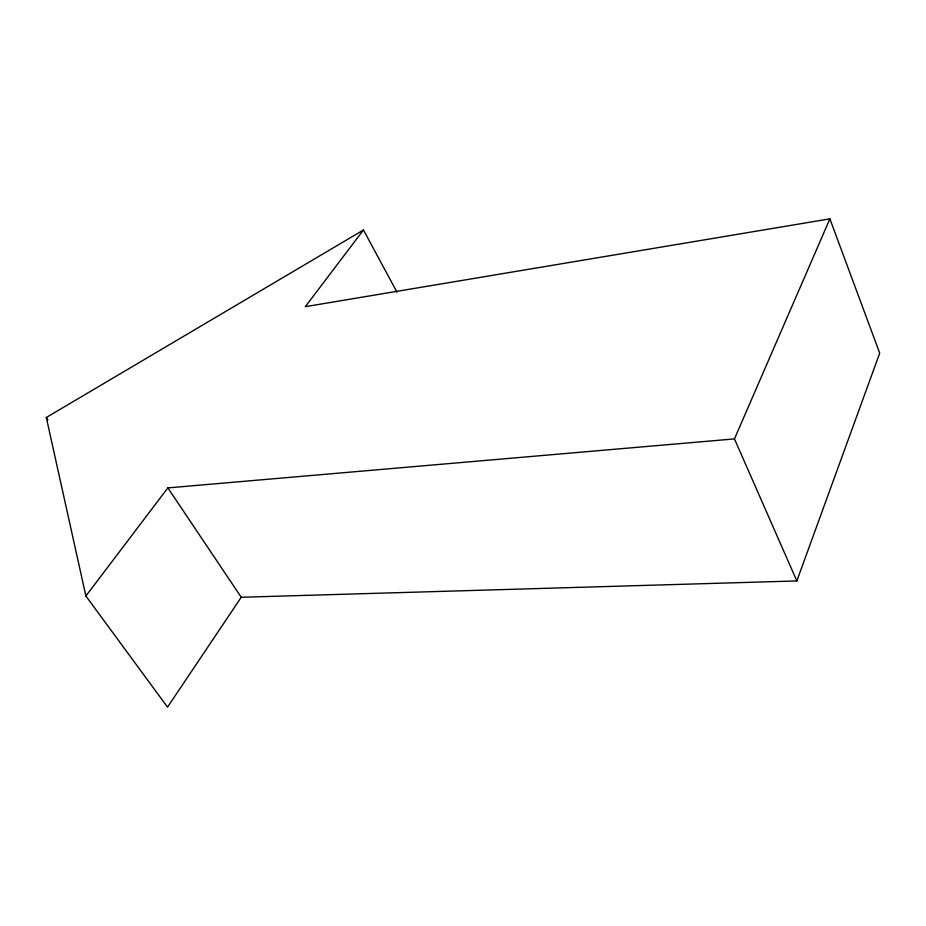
<?xml version="1.0" encoding="UTF-8"?>
<svg xmlns="http://www.w3.org/2000/svg" width="926" height="926" viewBox="0 0 926 926"><rect width="100%" height="100%" fill="white"/><g stroke="black" fill="none" stroke-linecap="round" stroke-linejoin="round"><path stroke-width="1.39" d="M363.467 229.984L46.3 417.499L85.886 596.008L167.525 707.151L241.246 597.27L796.846 580.938L879.7 353.153L829.881 218.849L305.302 306.68L363.467 229.984L396.941 292.095M796.846 580.938L734.457 438.901L829.881 218.849M85.886 596.008L167.872 487.898L734.457 438.901M46.3 417.499L47.944 419.848M167.872 487.898L241.246 597.27"/></g></svg>
